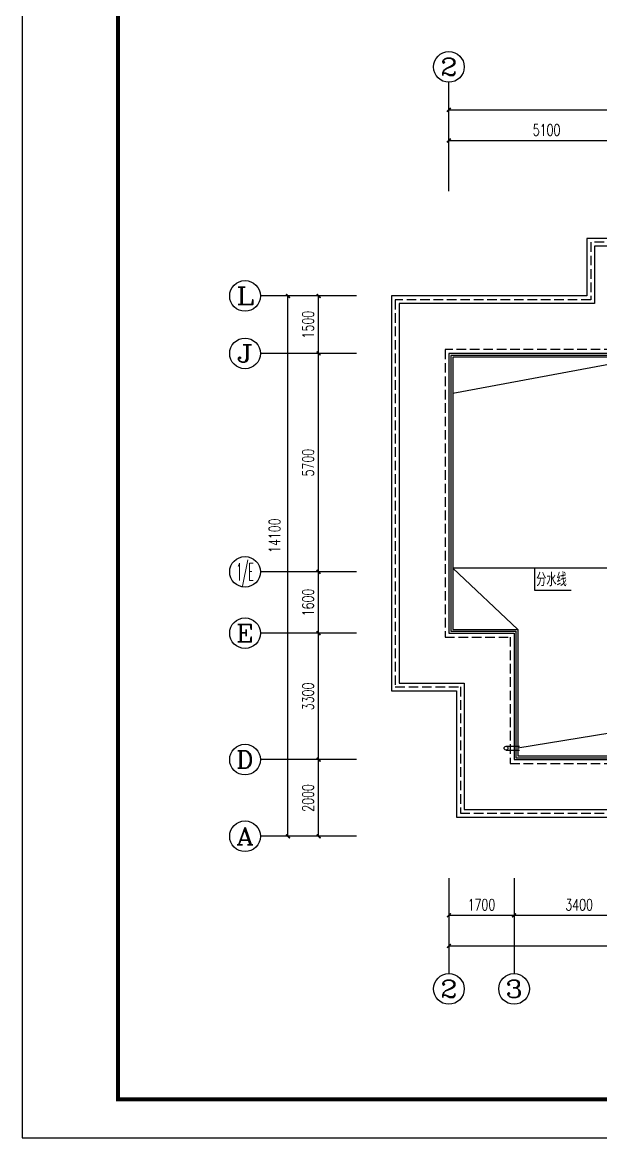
# Model space of a CAD drawing. Extents: x -993182 to -819982, y 169304 to 600104.
# Drawn here: x -904082 to -888987, y 233704 to 262810 of the extents above; entities that cross this region are included whole.
import ezdxf
from ezdxf.enums import TextEntityAlignment as Align

# ---------------------------------------------------------------- set-up
doc = ezdxf.new("R2010")
doc.units = 0
doc.header["$LTSCALE"] = 1000
doc.header["$MEASUREMENT"] = 0
doc.linetypes.add('DASH', pattern=[0.35, 0.25, -0.1])
for name, color, linetype in [('AXIS', 3, 'Continuous'), ('AXIS_TEXT', 7, 'Continuous'), ('DIM_LEAD', 3, 'Continuous'), ('PUB_TITLE', 146, 'Continuous'), ('屋面', 139, 'Continuous'), ('栏杆', 169, 'Continuous'), ('面层', 215, 'Continuous')]:
    doc.layers.add(name, color=color, linetype=linetype)
doc.styles.add('_TCH_AXIS', font='COMPLEX', dxfattribs={"bigfont": 'GBCBIG'})
doc.styles.add('_TCH_DIM_T3', font='SIMPLEX', dxfattribs={"width": 0.705882, "bigfont": 'GBCBIG'})
doc.styles.add('_TCH_WINDOW', font='ICED', dxfattribs={"width": 0.8, "height": 3.5, "bigfont": 'BZHZ'})
doc.styles.add('COMPLEX', font='COMPLEX')
doc.dimstyles.new('_TCH_ARCH&&100', dxfattribs={"dimtxt": 297.5, "dimasz": 100, "dimexe": 250, "dimexo": 300, "dimgap": 126.25, "dimtad": 1, "dimdec": 0, "dimzin": 0, "dimdsep": 46, "dimtxsty": '_TCH_DIM_T3', "dimblk": 'ARCHTICK', "dimcen": 0.09, "dimclrt": 7, "dimazin": 2, "dimtfac": 1, "dimtdec": 0, "dimtix": 1, "dimtmove": 2, "dimatfit": 3, "dimfxl": 0, "dimtolj": 1, "dimtzin": 0, "dimarcsym": 0})

# ---------------------------------------------------------------- blocks, each defined once
blk = doc.blocks.new('A$C4E4A79F1')
at = {"color": 6}
for points in [[(0, 350), (0, 0)], [(100, 350), (100, 0)]]:
    blk.add_lwpolyline(points, dxfattribs=at)
blk.add_circle((50, 350), 50, dxfattribs=at)
blk = doc.blocks.new('_AXISO')
blk.add_circle((0, 0), 0.5)
at = {"layer": 'AXIS_TEXT', "style": 'COMPLEX', "width": 1.041667}
blk.add_attdef('A', text='', height=0.56, dxfattribs=at).set_placement((-0.25, -0.28), (0.25, -0.28), align=Align.FIT)
blk = doc.blocks.new('_ArchTick')
at = {"color": 0, "linetype": 'ByBlock', "const_width": 0.4}
blk.add_lwpolyline([(-0.5, -0.5), (0.5, 0.5)], dxfattribs=at)
blk = doc.blocks.new('*D548')
at = {"layer": 'AXIS', "color": 0, "lineweight": -2}
for p, q in [((-256593, -488650), (-258560, -488650)), ((-258310, -502750), (-258310, -488650)), ((-256593, -502750), (-258560, -502750))]:
    blk.add_line(p, q, dxfattribs=at)
at = {"layer": 'Defpoints', "color": 0}
for p in [(-258310, -488650), (-256293, -488650), (-256293, -502750)]:
    blk.add_point(p, dxfattribs=at)
at = {"layer": 'AXIS', "color": 0, "lineweight": -2, "xscale": 100, "yscale": 100, "zscale": 100}
for p, rotation in [((-258310, -488650), 90), ((-258310, -502750), 270)]:
    blk.add_blockref('_ArchTick', p, dxfattribs=dict(at, rotation=rotation))
at = {"layer": 'AXIS', "color": 7, "insert": (-258658, -494906), "char_height": 297.5, "attachment_point": 5, "rotation": 90, "style": '_TCH_DIM_T3'}
blk.add_mtext('\\A1;14100', dxfattribs=at)
blk = doc.blocks.new('*D549')
at = {"layer": 'AXIS', "color": 0, "lineweight": -2}
for p, q in [((-256592, -500750), (-257760, -500750)), ((-257510, -502750), (-257510, -500750)), ((-256592, -502750), (-257760, -502750))]:
    blk.add_line(p, q, dxfattribs=at)
at = {"layer": 'Defpoints', "color": 0}
for p in [(-257510, -500750), (-256292, -500750), (-256292, -502750)]:
    blk.add_point(p, dxfattribs=at)
at = {"layer": 'AXIS', "color": 0, "lineweight": -2, "xscale": 100, "yscale": 100, "zscale": 100}
for p, rotation in [((-257510, -500750), 90), ((-257510, -502750), 270)]:
    blk.add_blockref('_ArchTick', p, dxfattribs=dict(at, rotation=rotation))
at = {"layer": 'AXIS', "color": 7, "insert": (-257785, -501750), "char_height": 297.5, "attachment_point": 5, "rotation": 90, "style": '_TCH_DIM_T3'}
blk.add_mtext('\\A1;2000', dxfattribs=at)
blk = doc.blocks.new('*D550')
at = {"layer": 'AXIS', "color": 0, "lineweight": -2}
for p, q in [((-256592, -497450), (-257760, -497450)), ((-257510, -500750), (-257510, -497450)), ((-256592, -500750), (-257760, -500750))]:
    blk.add_line(p, q, dxfattribs=at)
at = {"layer": 'Defpoints', "color": 0}
for p in [(-257510, -497450), (-256292, -497450), (-256292, -500750)]:
    blk.add_point(p, dxfattribs=at)
at = {"layer": 'AXIS', "color": 0, "lineweight": -2, "xscale": 100, "yscale": 100, "zscale": 100}
for p, rotation in [((-257510, -497450), 90), ((-257510, -500750), 270)]:
    blk.add_blockref('_ArchTick', p, dxfattribs=dict(at, rotation=rotation))
at = {"layer": 'AXIS', "color": 7, "insert": (-257785, -499100), "char_height": 297.5, "attachment_point": 5, "rotation": 90, "style": '_TCH_DIM_T3'}
blk.add_mtext('\\A1;3300', dxfattribs=at)
blk = doc.blocks.new('*D551')
at = {"layer": 'AXIS', "color": 0, "lineweight": -2}
for p, q in [((-256592, -495850), (-257760, -495850)), ((-257510, -497450), (-257510, -495850)), ((-256592, -497450), (-257760, -497450))]:
    blk.add_line(p, q, dxfattribs=at)
at = {"layer": 'Defpoints', "color": 0}
for p in [(-257510, -495850), (-256292, -495850), (-256292, -497450)]:
    blk.add_point(p, dxfattribs=at)
at = {"layer": 'AXIS', "color": 0, "lineweight": -2, "xscale": 100, "yscale": 100, "zscale": 100}
for p, rotation in [((-257510, -495850), 90), ((-257510, -497450), 270)]:
    blk.add_blockref('_ArchTick', p, dxfattribs=dict(at, rotation=rotation))
at = {"layer": 'AXIS', "color": 7, "insert": (-257785, -496650), "char_height": 297.5, "attachment_point": 5, "rotation": 90, "style": '_TCH_DIM_T3'}
blk.add_mtext('\\A1;1600', dxfattribs=at)
blk = doc.blocks.new('*D552')
at = {"layer": 'AXIS', "color": 0, "lineweight": -2}
for p, q in [((-256592, -490150), (-257760, -490150)), ((-257510, -495850), (-257510, -490150)), ((-256592, -495850), (-257760, -495850))]:
    blk.add_line(p, q, dxfattribs=at)
at = {"layer": 'Defpoints', "color": 0}
for p in [(-257510, -490150), (-256292, -490150), (-256292, -495850)]:
    blk.add_point(p, dxfattribs=at)
at = {"layer": 'AXIS', "color": 0, "lineweight": -2, "xscale": 100, "yscale": 100, "zscale": 100}
for p, rotation in [((-257510, -490150), 90), ((-257510, -495850), 270)]:
    blk.add_blockref('_ArchTick', p, dxfattribs=dict(at, rotation=rotation))
at = {"layer": 'AXIS', "color": 7, "insert": (-257785, -493000), "char_height": 297.5, "attachment_point": 5, "rotation": 90, "style": '_TCH_DIM_T3'}
blk.add_mtext('\\A1;5700', dxfattribs=at)
blk = doc.blocks.new('*D553')
at = {"layer": 'AXIS', "color": 0, "lineweight": -2}
for p, q in [((-256592, -488650), (-257760, -488650)), ((-257510, -490150), (-257510, -488650)), ((-256592, -490150), (-257760, -490150))]:
    blk.add_line(p, q, dxfattribs=at)
at = {"layer": 'Defpoints', "color": 0}
for p in [(-257510, -488650), (-256292, -488650), (-256292, -490150)]:
    blk.add_point(p, dxfattribs=at)
at = {"layer": 'AXIS', "color": 0, "lineweight": -2, "xscale": 100, "yscale": 100, "zscale": 100}
for p, rotation in [((-257510, -488650), 90), ((-257510, -490150), 270)]:
    blk.add_blockref('_ArchTick', p, dxfattribs=dict(at, rotation=rotation))
at = {"layer": 'AXIS', "color": 7, "insert": (-257785, -489400), "char_height": 297.5, "attachment_point": 5, "rotation": 90, "style": '_TCH_DIM_T3'}
blk.add_mtext('\\A1;1500', dxfattribs=at)
blk = doc.blocks.new('*D554')
at = {"layer": 'AXIS', "color": 0, "lineweight": -2}
for p, q in [((-254109, -485920), (-254109, -483544)), ((-198609, -485920), (-198609, -483544)), ((-254109, -483794), (-198609, -483794))]:
    blk.add_line(p, q, dxfattribs=at)
at = {"layer": 'Defpoints', "color": 0}
for p in [(-198609, -483794), (-254109, -486220), (-198609, -486220)]:
    blk.add_point(p, dxfattribs=at)
at = {"layer": 'AXIS', "color": 0, "lineweight": -2, "xscale": 100, "yscale": 100, "zscale": 100, "rotation": 180}
blk.add_blockref('_ArchTick', (-254109, -483794), dxfattribs=at)
at = {"layer": 'AXIS', "color": 0, "lineweight": -2, "xscale": 100, "yscale": 100, "zscale": 100}
blk.add_blockref('_ArchTick', (-198609, -483794), dxfattribs=at)
at = {"layer": 'AXIS', "color": 7, "insert": (-226359, -483519), "char_height": 297.5, "attachment_point": 5, "style": '_TCH_DIM_T3'}
blk.add_mtext('\\A1;55500', dxfattribs=at)
blk = doc.blocks.new('*D555')
at = {"layer": 'AXIS', "color": 0, "lineweight": -2}
for p, q in [((-254109, -485920), (-254109, -484344)), ((-254109, -484594), (-249009, -484594)), ((-249009, -485920), (-249009, -484344))]:
    blk.add_line(p, q, dxfattribs=at)
at = {"layer": 'Defpoints', "color": 0}
for p in [(-249009, -484594), (-254109, -486220), (-249009, -486220)]:
    blk.add_point(p, dxfattribs=at)
at = {"layer": 'AXIS', "color": 0, "lineweight": -2, "xscale": 100, "yscale": 100, "zscale": 100, "rotation": 180}
blk.add_blockref('_ArchTick', (-254109, -484594), dxfattribs=at)
at = {"layer": 'AXIS', "color": 0, "lineweight": -2, "xscale": 100, "yscale": 100, "zscale": 100}
blk.add_blockref('_ArchTick', (-249009, -484594), dxfattribs=at)
at = {"layer": 'AXIS', "color": 7, "insert": (-251559, -484319), "char_height": 297.5, "attachment_point": 5, "style": '_TCH_DIM_T3'}
blk.add_mtext('\\A1;5100', dxfattribs=at)
blk = doc.blocks.new('*D568')
at = {"layer": 'AXIS', "color": 0, "lineweight": -2}
for p, q in [((-254109, -503841), (-254109, -505863)), ((-198609, -503841), (-198609, -505863)), ((-254109, -505613), (-198609, -505613))]:
    blk.add_line(p, q, dxfattribs=at)
at = {"layer": 'Defpoints', "color": 0}
for p in [(-254109, -503541), (-198609, -503541), (-198609, -505613)]:
    blk.add_point(p, dxfattribs=at)
at = {"layer": 'AXIS', "color": 0, "lineweight": -2, "xscale": 100, "yscale": 100, "zscale": 100, "rotation": 180}
blk.add_blockref('_ArchTick', (-254109, -505613), dxfattribs=at)
at = {"layer": 'AXIS', "color": 0, "lineweight": -2, "xscale": 100, "yscale": 100, "zscale": 100}
blk.add_blockref('_ArchTick', (-198609, -505613), dxfattribs=at)
at = {"layer": 'AXIS', "color": 7, "insert": (-226359, -505338), "char_height": 297.5, "attachment_point": 5, "style": '_TCH_DIM_T3'}
blk.add_mtext('\\A1;55500', dxfattribs=at)
blk = doc.blocks.new('*D569')
at = {"layer": 'AXIS', "color": 0, "lineweight": -2}
for p, q in [((-254109, -503841), (-254109, -505063)), ((-252409, -503841), (-252409, -505063)), ((-254109, -504813), (-252409, -504813))]:
    blk.add_line(p, q, dxfattribs=at)
at = {"layer": 'Defpoints', "color": 0}
for p in [(-254109, -503541), (-252409, -503541), (-252409, -504813)]:
    blk.add_point(p, dxfattribs=at)
at = {"layer": 'AXIS', "color": 0, "lineweight": -2, "xscale": 100, "yscale": 100, "zscale": 100, "rotation": 180}
blk.add_blockref('_ArchTick', (-254109, -504813), dxfattribs=at)
at = {"layer": 'AXIS', "color": 0, "lineweight": -2, "xscale": 100, "yscale": 100, "zscale": 100}
blk.add_blockref('_ArchTick', (-252409, -504813), dxfattribs=at)
at = {"layer": 'AXIS', "color": 7, "insert": (-253259, -504538), "char_height": 297.5, "attachment_point": 5, "style": '_TCH_DIM_T3'}
blk.add_mtext('\\A1;1700', dxfattribs=at)
blk = doc.blocks.new('*D570')
at = {"layer": 'AXIS', "color": 0, "lineweight": -2}
for p, q in [((-252409, -503841), (-252409, -505063)), ((-249009, -503841), (-249009, -505063)), ((-252409, -504813), (-249009, -504813))]:
    blk.add_line(p, q, dxfattribs=at)
at = {"layer": 'Defpoints', "color": 0}
for p in [(-252409, -503541), (-249009, -503541), (-249009, -504813)]:
    blk.add_point(p, dxfattribs=at)
at = {"layer": 'AXIS', "color": 0, "lineweight": -2, "xscale": 100, "yscale": 100, "zscale": 100, "rotation": 180}
blk.add_blockref('_ArchTick', (-252409, -504813), dxfattribs=at)
at = {"layer": 'AXIS', "color": 0, "lineweight": -2, "xscale": 100, "yscale": 100, "zscale": 100}
blk.add_blockref('_ArchTick', (-249009, -504813), dxfattribs=at)
at = {"layer": 'AXIS', "color": 7, "insert": (-250709, -504538), "char_height": 297.5, "attachment_point": 5, "style": '_TCH_DIM_T3'}
blk.add_mtext('\\A1;3400', dxfattribs=at)
blk = doc.blocks.new('5#、7#楼参照')
at = {"color": 6}
for points in [[(-248908.8, -490250.4), (-254008.8, -491198)], [(-249108.8, -495750.4), (-254008.8, -495750.4)], [(-254008.8, -495750.4), (-252308.8, -497350.4)], [(-249108.8, -499929.5), (-252308.8, -500447)]]:
    blk.add_lwpolyline(points, dxfattribs=at)
at = {"layer": 'AXIS'}
for p, q in [((-254108.8, -485274.7), (-254108.8, -483074.4)), ((-256524.3, -488650.4), (-259029.9, -488650.4)), ((-256524.3, -490150.4), (-259029.9, -490150.4)), ((-256524.3, -495850.4), (-259029.9, -495850.4)), ((-256524.3, -497450.4), (-259029.9, -497450.4)), ((-256524.3, -500750.4), (-259029.9, -500750.4)), ((-256524.3, -502750.4), (-259029.9, -502750.4)), ((-254108.8, -504890.9), (-254108.8, -506333)), ((-252408.8, -504890.9), (-252408.8, -506333))]:
    blk.add_line(p, q, dxfattribs=at)
for centre in [(-254108.8, -482674.4), (-259429.9, -488650.4), (-259429.9, -490150.4), (-259429.9, -497450.4), (-259429.9, -500750.4), (-259429.9, -502750.4)]:
    blk.add_circle(centre, 400, dxfattribs=at)
at = {"layer": 'DIM_LEAD'}
for p, q in [((-251875.5, -495750.4), (-251872.3, -496331.8)), ((-251872.3, -496331.8), (-250919.7, -496331.8))]:
    blk.add_line(p, q, dxfattribs=at)
at = {"layer": 'PUB_TITLE'}
blk.add_lwpolyline([(-265242.7, -510615.5), (-181142.7, -510615.5), (-181142.7, -451215.5), (-265242.7, -451215.5)], close=True, dxfattribs=at)
at = {"layer": 'PUB_TITLE', "const_width": 100}
blk.add_lwpolyline([(-262742.7, -509615.5), (-182142.7, -509615.5), (-182142.7, -452215.5), (-262742.7, -452215.5)], close=True, dxfattribs=at)
at = {"layer": '屋面', "color": 152}
for points in [[(-241408.8, -489150.4), (-242258.8, -489150.4), (-242258.8, -487150.4), (-250508.8, -487150.4), (-250508.8, -488650.4), (-255608.8, -488650.4), (-255608.8, -498950.4), (-253908.8, -498950.4), (-253908.8, -502250.4), (-249758.8, -502250.4)], [(-241408.8, -489350.4), (-242458.8, -489350.4), (-242458.8, -487350.4), (-250308.8, -487350.4), (-250308.8, -488850.4), (-255408.8, -488850.4), (-255408.8, -498750.4), (-253708.8, -498750.4), (-253708.8, -502050.4), (-249758.8, -502050.4)], [(-243858.8, -490350.4), (-243858.8, -488750.4), (-248908.8, -488750.4), (-248908.8, -490250.4), (-254008.8, -490250.4), (-254008.8, -497350.4), (-252308.8, -497350.4), (-252308.8, -500650.4), (-249758.8, -500650.4)]]:
    blk.add_lwpolyline(points, dxfattribs=at)
at = {"layer": '屋面', "color": 152, "linetype": 'DASH'}
for points in [[(-241408.8, -489250.4), (-242358.8, -489250.4), (-242358.8, -487250.4), (-250408.8, -487250.4), (-250408.8, -488750.4), (-255508.8, -488750.4), (-255508.8, -498850.4), (-253808.8, -498850.4), (-253808.8, -502150.4), (-249758.8, -502150.4)], [(-243658.8, -490350.4), (-243658.8, -490350.4), (-243658.8, -488550.4), (-249108.8, -488550.4), (-249108.8, -490050.4), (-254208.8, -490050.4), (-254208.8, -497550.4), (-252508.8, -497550.4), (-252508.8, -500850.4), (-249758.8, -500850.4)]]:
    blk.add_lwpolyline(points, dxfattribs=at)
at = {"layer": '栏杆'}
for points in [[(-243758.8, -490350.4), (-243758.8, -488650.4), (-249008.8, -488650.4), (-249008.8, -490150.4), (-254108.8, -490150.4), (-254108.8, -497450.4), (-252408.8, -497450.4), (-252408.8, -500750.4), (-249758.8, -500750.4)], [(-243808.8, -490350.4), (-243808.8, -488700.4), (-248958.8, -488700.4), (-248958.8, -490200.4), (-254058.8, -490200.4), (-254058.8, -497400.4), (-252358.8, -497400.4), (-252358.8, -500700.4), (-249758.8, -500700.4)]]:
    blk.add_lwpolyline(points, dxfattribs=at)
at = {"color": 6, "rotation": 89.99999999999999}
blk.add_blockref('A$C4E4A79F1', (-252267, -500500.4), dxfattribs=at)
at = {"layer": 'AXIS'}
ref = blk.add_blockref('_AXISO', (-259429.9, -495850.4), dxfattribs=dict(at, xscale=800, yscale=800, zscale=800))
ref.add_attrib('A', '1/E', dxfattribs={"layer": 'AXIS_TEXT', "height": 452.55, "style": '_TCH_AXIS', "width": 0.396226}).set_placement((-259656.2, -496076.7), (-259203.6, -496076.7), align=Align.FIT)
ref = blk.add_blockref('_AXISO', (-254108.8, -506733), dxfattribs=dict(at, xscale=800, yscale=800, zscale=800))
ref.add_attrib('A', '2', dxfattribs={"layer": 'AXIS_TEXT', "height": 452.5, "style": '_TCH_AXIS', "width": 1.5}).set_placement((-254335.1, -506959.3), (-253882.5, -506959.3), align=Align.FIT)
ref = blk.add_blockref('_AXISO', (-252408.8, -506733), dxfattribs=dict(at, xscale=800, yscale=800, zscale=800))
ref.add_attrib('A', '3', dxfattribs={"layer": 'AXIS_TEXT', "height": 452.5, "style": '_TCH_AXIS', "width": 1.5}).set_placement((-252635.1, -506959.3), (-252182.5, -506959.3), align=Align.FIT)
at = {"layer": 'AXIS', "color": 7, "style": '_TCH_AXIS'}
for s, width, p, p2 in [('2', 1.5, (-254335.1, -482900.7), (-253882.5, -482900.7)), ('L', 1.4, (-259656.2, -488876.7), (-259203.6, -488876.7)), ('J', 1.909091, (-259656.2, -490376.7), (-259203.6, -490376.7)), ('E', 1.3125, (-259656.2, -497676.7), (-259203.6, -497676.7)), ('D', 1.235294, (-259656.2, -500976.7), (-259203.6, -500976.7)), ('A', 1.166667, (-259656.2, -502976.7), (-259203.6, -502976.7))]:
    blk.add_text(s, height=452.5, dxfattribs=dict(at, width=width)).set_placement(p, p2, align=Align.FIT)
at = {"layer": 'DIM_LEAD', "color": 7, "style": '_TCH_WINDOW', "width": 0.8}
blk.add_text('分水线', height=350, dxfattribs=at).set_placement((-251831.6, -496226.8))
at = {"layer": 'AXIS'}
for p1, p2, distance, picture, middle in [((-254108.8, -486220), (-198608.8, -486220), 2425.6, '*D554', (-226358.8, -483519.4)), ((-254108.8, -486220), (-249008.8, -486220), 1625.6, '*D555', (-251558.8, -484319.4)), ((-256292.5, -490150.4), (-256292.5, -488650.4), 1217.4, '*D553', (-257784.9, -489400.4)), ((-256292.5, -495850.4), (-256292.5, -490150.4), 1217.4, '*D552', (-257784.9, -493000.4)), ((-256292.5, -497450.4), (-256292.5, -495850.4), 1217.4, '*D551', (-257784.9, -496650.4)), ((-256292.5, -500750.4), (-256292.5, -497450.4), 1217.4, '*D550', (-257784.9, -499100.4)), ((-256292.5, -502750.4), (-256292.5, -500750.4), 1217.4, '*D549', (-257784.9, -501750.4)), ((-254108.8, -503541), (-198608.8, -503541), -2072, '*D568', (-226358.8, -505338)), ((-254108.8, -503541), (-252408.8, -503541), -1272, '*D569', (-253258.8, -504538)), ((-252408.8, -503541), (-249008.8, -503541), -1272, '*D570', (-250708.8, -504538))]:
    dim = blk.add_aligned_dim(p1=p1, p2=p2, distance=distance, dimstyle='_TCH_ARCH&&100', dxfattribs=at)
    dim.commit()
    dim.dimension.update_dxf_attribs({"geometry": picture, "text_midpoint": middle})
dim = blk.add_linear_dim(base=(-258309.9, -488650.4), p1=(-256292.5, -502750.4), p2=(-256292.5, -488650.4), angle=90, dimstyle='_TCH_ARCH&&100', dxfattribs=at)
dim.commit()
dim.dimension.update_dxf_attribs({"geometry": '*D548', "text_midpoint": (-258658.5, -494906), "dimtype": 129})

msp = doc.modelspace()

# ---------------------------------------------------------------- block references
at = {"layer": '面层'}
msp.add_blockref('5#、7#楼参照', (-638840, 744319), dxfattribs=at)

doc.saveas('drawing.dxf')
